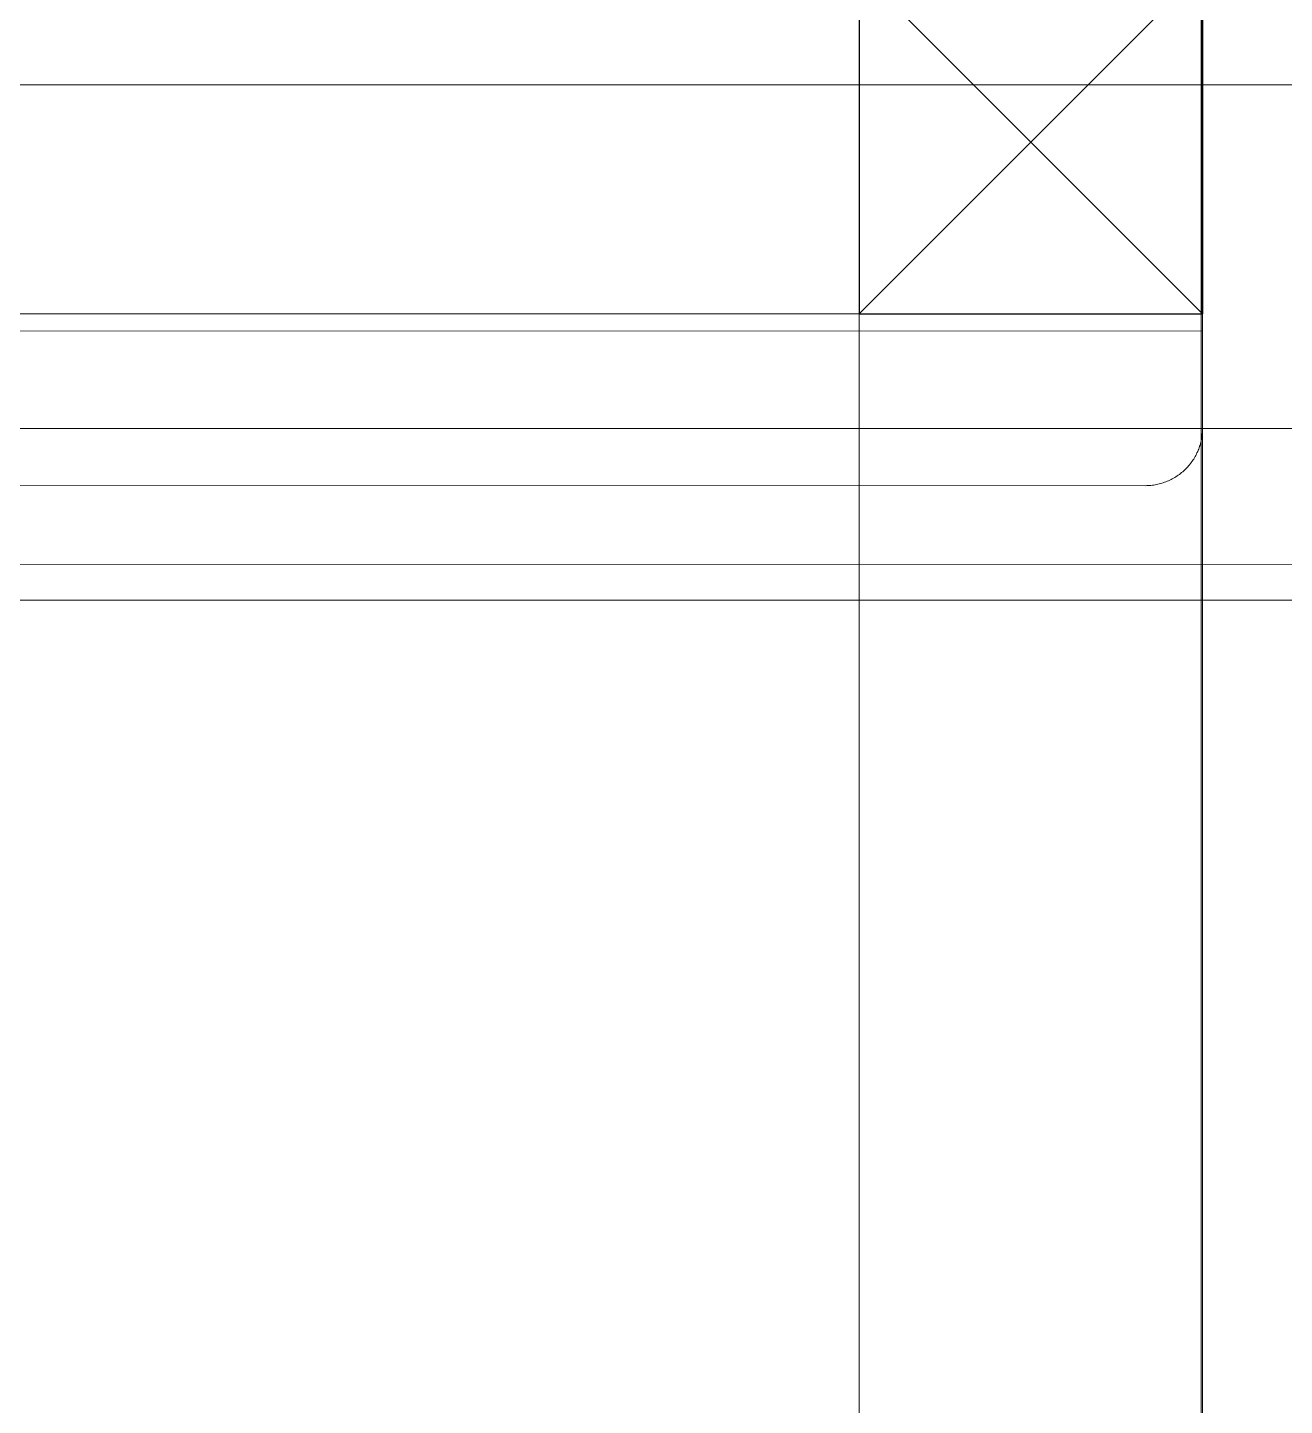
# Model space of a CAD drawing. Header units: millimetres. Extents: x -159872 to 386485, y -250577 to 158966.
# Drawn here: x 368423.6 to 368533.4, y 11243.1 to 11363.4 of the extents above; entities that cross this region are included whole.
import ezdxf

# ---------------------------------------------------------------- set-up
doc = ezdxf.new("R2010")
doc.units = ezdxf.units.MM
doc.layers.get('0').update_dxf_attribs({"lineweight": 25})
for name, color, linetype, lineweight in [('LDS-equipment-kitchen equipment', 3, 'Continuous', 13), ('WS-Fabs', 252, 'Continuous', 13), ('WS-FRAME HIDDEN', 68, 'Continuous', 5)]:
    doc.layers.add(name, color=color, linetype=linetype, lineweight=lineweight)

# ---------------------------------------------------------------- blocks, each defined once
blk = doc.blocks.new('Group-326')
at = {"layer": 'LDS-equipment-kitchen equipment', "color": 7, "lineweight": 5, "flags": 128}
for points in [[(307567.77, 47815.92), (307567.77, 47785.92), (308332.77, 47785.92), (308332.77, 47815.92), (307567.77, 47815.92)], [(307567.74, 47785.92), (307567.74, 47770.91), (308332.77, 47770.91), (308332.77, 47785.92), (307567.74, 47785.92)]]:
    blk.add_lwpolyline(points, close=True, dxfattribs=at)
blk = doc.blocks.new('30 X 30 HIDDEN SECTION_3')
at = {"layer": 'WS-FRAME HIDDEN', "color": 7, "lineweight": 25}
blk.add_polyline3d([(0, -30, 0), (-30, -30, 0), (-30, 0, 0), (0, 0, 0), (0, -30, 0)], dxfattribs=at)
at = {"layer": 'WS-FRAME HIDDEN', "color": 7, "lineweight": 25, "transparency": 33554687}
for points in [[(-30, 0, 0), (0, -30, 0)], [(-30, -30, 0), (0, 0, 0)], [(-30, -30, 0), (0, -30, 0)]]:
    blk.add_polyline3d(points, dxfattribs=at)
blk = doc.blocks.new('A$C7a11c87d')
at = {"layer": 'WS-Fabs', "color": 7, "lineweight": 5}
for points in [[(3396.61, 350.14, 0), (3396.59, 20.14, 0), (3396.6, 20.01, 0), (3396.6, 19.89, 0), (3396.61, 19.77, 0), (3396.62, 19.65, 0), (3396.63, 19.52, 0), (3396.65, 19.4, 0), (3396.67, 19.28, 0), (3396.69, 19.16, 0), (3396.72, 19.04, 0), (3396.74, 18.92, 0), (3396.78, 18.8, 0), (3396.81, 18.68, 0), (3396.85, 18.57, 0), (3396.89, 18.45, 0), (3396.93, 18.34, 0), (3396.98, 18.22, 0), (3397.02, 18.11, 0), (3397.07, 18, 0), (3397.13, 17.89, 0), (3397.18, 17.78, 0), (3397.24, 17.67, 0), (3397.31, 17.56, 0), (3397.37, 17.46, 0), (3397.44, 17.36, 0), (3397.51, 17.26, 0), (3397.58, 17.16, 0), (3397.65, 17.06, 0), (3397.73, 16.96, 0), (3397.81, 16.87, 0), (3397.89, 16.78, 0), (3397.97, 16.69, 0), (3398.06, 16.6, 0), (3398.15, 16.51, 0), (3398.24, 16.43, 0), (3398.33, 16.35, 0), (3398.42, 16.27, 0), (3398.52, 16.19, 0), (3398.62, 16.12, 0), (3398.72, 16.05, 0), (3398.82, 15.98, 0), (3398.92, 15.91, 0), (3399.02, 15.85, 0), (3399.13, 15.78, 0), (3399.24, 15.73, 0), (3399.35, 15.67, 0), (3399.46, 15.62, 0), (3399.57, 15.56, 0), (3399.68, 15.52, 0), (3399.79, 15.47, 0), (3399.91, 15.43, 0), (3400.03, 15.39, 0), (3400.14, 15.35, 0), (3400.26, 15.32, 0), (3400.38, 15.29, 0), (3400.5, 15.26, 0), (3400.62, 15.23, 0), (3400.74, 15.21, 0), (3400.86, 15.19, 0), (3400.98, 15.17, 0), (3401.1, 15.16, 0), (3401.23, 15.15, 0), (3401.35, 15.14, 0), (3401.47, 15.14, 0), (3401.59, 15.14, 0), (3411.59, 15.13, 0), (3411.61, 350.13, 0)], [(3411.61, 350.13, 0), (3410.11, 350.13, 0), (3410.09, 15.13, 0), (3411.59, 15.13, 0), (3411.61, 350.13, 0)]]:
    blk.add_polyline3d(points, dxfattribs=at)
at = {"layer": 'WS-Fabs', "color": 7, "linetype": 'Continuous', "lineweight": 5, "transparency": 33554687}
blk.add_polyline3d([(2661.59, 15.18, 0), (5701.5, 15.49, 0)], dxfattribs=at)
at = {"layer": 'WS-FRAME HIDDEN', "color": 7, "lineweight": 5}
blk.add_polyline3d([(2691.59, 15.18, 0), (3411.59, 15.13, 0), (3411.6, 45.13, 0), (2691.6, 45.18, 0), (2691.59, 15.18, 0)], dxfattribs=at)
at = {"layer": 'WS-FRAME HIDDEN', "color": 7, "extrusion": (0, 0, -1), "rotation": 0.003365612959873085}
blk.add_blockref('30 X 30 HIDDEN SECTION_3', (-3411.6, 45.13), dxfattribs=at)
blk = doc.blocks.new('A$C9600e4bc')
at = {"linetype": 'Continuous', "transparency": 33554687}
blk.add_polyline3d([(0, 1395, 0), (0, 645, 0)], dxfattribs=at)
blk = doc.blocks.new('Group-338')
at = {"layer": 'LDS-equipment-kitchen equipment'}
blk.add_blockref('Group-326', (0, 0), dxfattribs=at)
at = {"layer": 'LDS-equipment-kitchen equipment', "rotation": 89.9999999946682}
blk.add_blockref('A$C7a11c87d', (307867.85, 44384.33), dxfattribs=at)
at = {"layer": 'LDS-equipment-kitchen equipment', "xscale": -1, "rotation": 89.99982067775127}
blk.add_blockref('A$C9600e4bc', (309027.88, 47774.05), dxfattribs=at)

msp = doc.modelspace()

# ---------------------------------------------------------------- block references
at = {"layer": 'LDS-equipment-kitchen equipment', "color": 7}
msp.add_blockref('Group-338', (60673.51323, -36457.51522), dxfattribs=at)

doc.saveas('drawing.dxf')
